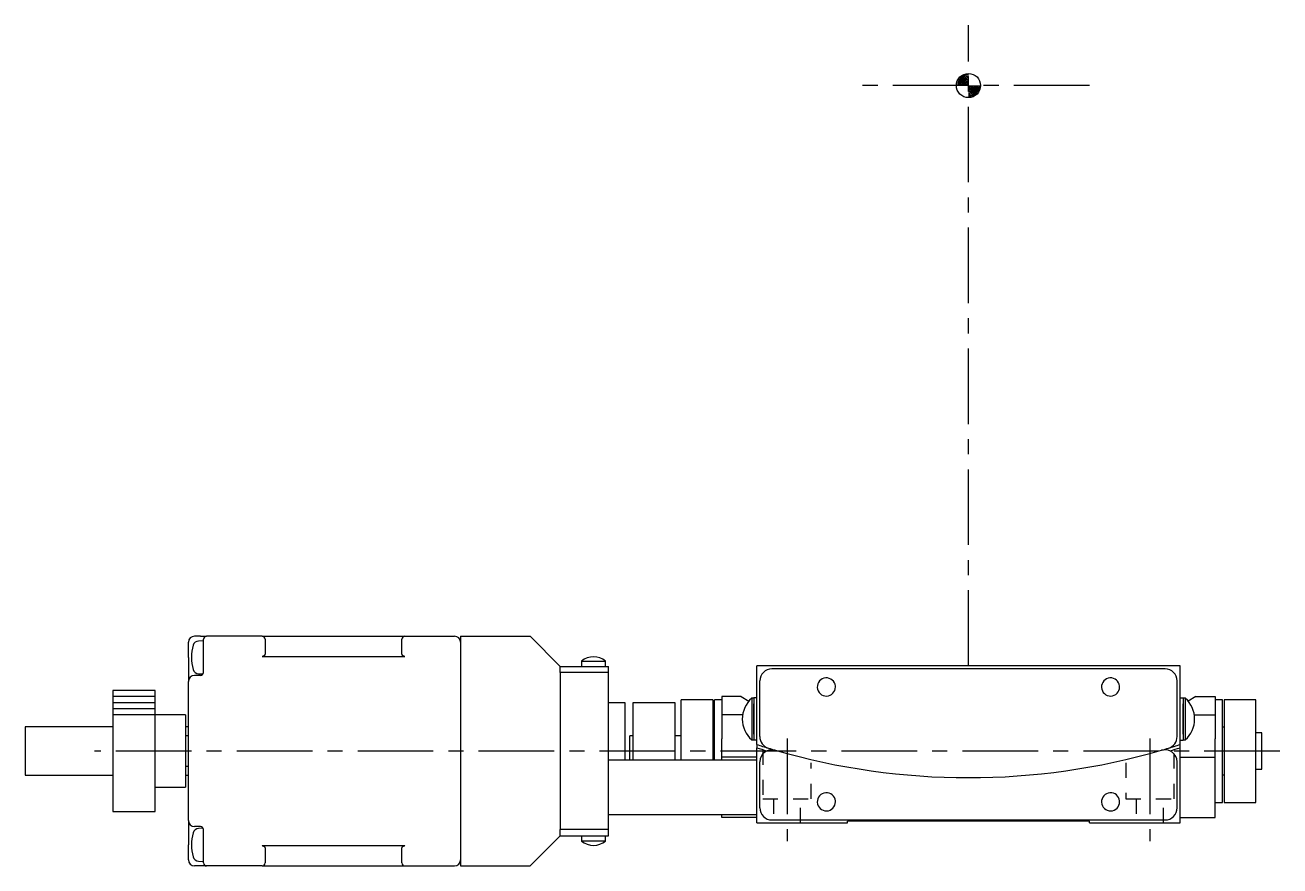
# Model space of a CAD drawing. Extents: x 31 to 595, y 17 to 364.
# Drawn here: x 85.3 to 292.7, y 53.5 to 192.6 of the extents above; entities that cross this region are included whole.
import ezdxf

# ---------------------------------------------------------------- set-up
doc = ezdxf.new("R2010")
doc.units = 0
doc.header["$LTSCALE"] = 10
doc.linetypes.add('CENTER', pattern=[2, 1.25, -0.25, 0.25, -0.25])
doc.linetypes.add('DOT', pattern=[0.5, 0.25, -0.25])
for name, color, linetype in [('1', 7, 'CONTINUOUS'), ('11', 7, 'CONTINUOUS'), ('2', 7, 'CONTINUOUS')]:
    doc.layers.add(name, color=color, linetype=linetype)

msp = doc.modelspace()

# ---------------------------------------------------------------- linework, layer by layer
at = {"layer": '1', "color": 7, "linetype": 'CONTINUOUS'}
for p, q in [((114.249999, 91.5), (113.249999, 91.5)), ((114.249999, 91.5), (115.249999, 91.5)), ((124.449999, 91.5), (115.249999, 91.5)), ((124.449999, 91.5), (148.049999, 91.5)), ((148.049999, 91.5), (156.249999, 91.5)), ((157.249999, 91.5), (157.249999, 53.5)), ((157.249999, 91.5), (168.749999, 91.5)), ((173.749999, 86.5), (168.749999, 91.5)), ((112.249999, 88), (112.249999, 90.5)), ((114.749999, 90.75), (113.946275, 90.707879)), ((114.749999, 89.5), (114.749999, 91)), ((114.749999, 85.414214), (114.749999, 89.5)), ((124.949999, 91), (124.949999, 89.5)), ((124.949999, 89.5), (124.949999, 88.648232)), ((147.549999, 89.5), (147.549999, 91)), ((147.549999, 88.648232), (147.549999, 89.5)), ((112.249999, 88), (112.249999, 84)), ((124.474533, 88.148835), (124.449999, 88.148232)), ((124.449999, 88.148232), (148.049999, 88.148232)), ((124.499008, 88.15064), (124.474533, 88.148835)), ((124.523364, 88.153644), (124.499008, 88.15064)), ((124.547544, 88.15784), (124.523364, 88.153644)), ((124.571489, 88.163217), (124.547544, 88.15784)), ((124.595141, 88.169762), (124.571489, 88.163217)), ((124.618444, 88.17746), (124.595141, 88.169762)), ((124.641341, 88.186293), (124.618444, 88.17746)), ((124.663777, 88.196238), (124.641341, 88.186293)), ((124.685697, 88.207272), (124.663777, 88.196238)), ((124.70705, 88.219368), (124.685697, 88.207272)), ((124.727784, 88.232497), (124.70705, 88.219368)), ((124.747849, 88.246629), (124.727784, 88.232497)), ((124.767196, 88.261727), (124.747849, 88.246629)), ((124.785778, 88.277757), (124.767196, 88.261727)), ((124.803552, 88.294679), (124.785778, 88.277757)), ((124.820475, 88.312453), (124.803552, 88.294679)), ((124.836504, 88.331036), (124.820475, 88.312453)), ((124.851603, 88.350383), (124.836504, 88.331036)), ((124.865734, 88.370447), (124.851603, 88.350383)), ((124.878863, 88.391181), (124.865734, 88.370447)), ((124.89096, 88.412534), (124.878863, 88.391181)), ((124.901994, 88.434455), (124.89096, 88.412534)), ((124.911939, 88.456891), (124.901994, 88.434455)), ((124.920771, 88.479787), (124.911939, 88.456891)), ((124.928469, 88.50309), (124.920771, 88.479787)), ((124.935015, 88.526742), (124.928469, 88.50309)), ((124.940392, 88.550687), (124.935015, 88.526742)), ((124.944587, 88.574867), (124.940392, 88.550687)), ((124.947591, 88.599224), (124.944587, 88.574867)), ((124.949397, 88.623698), (124.947591, 88.599224)), ((124.949999, 88.648232), (124.949397, 88.623698)), ((147.550601, 88.623698), (147.549999, 88.648232)), ((147.552407, 88.599224), (147.550601, 88.623698)), ((147.555411, 88.574867), (147.552407, 88.599224)), ((147.559606, 88.550687), (147.555411, 88.574867)), ((147.564983, 88.526742), (147.559606, 88.550687)), ((147.571529, 88.50309), (147.564983, 88.526742)), ((147.579227, 88.479787), (147.571529, 88.50309)), ((147.588059, 88.456891), (147.579227, 88.479787)), ((147.598004, 88.434455), (147.588059, 88.456891)), ((147.609038, 88.412534), (147.598004, 88.434455)), ((147.621135, 88.391181), (147.609038, 88.412534)), ((147.634264, 88.370447), (147.621135, 88.391181)), ((147.648395, 88.350383), (147.634264, 88.370447)), ((147.663494, 88.331036), (147.648395, 88.350383)), ((147.679523, 88.312453), (147.663494, 88.331036)), ((147.696446, 88.294679), (147.679523, 88.312453)), ((147.714219, 88.277757), (147.696446, 88.294679)), ((147.732802, 88.261727), (147.714219, 88.277757)), ((147.752149, 88.246629), (147.732802, 88.261727)), ((147.772214, 88.232497), (147.752149, 88.246629)), ((147.792948, 88.219368), (147.772214, 88.232497)), ((147.814301, 88.207272), (147.792948, 88.219368)), ((147.836221, 88.196238), (147.814301, 88.207272)), ((147.858657, 88.186293), (147.836221, 88.196238)), ((147.881554, 88.17746), (147.858657, 88.186293)), ((147.904857, 88.169762), (147.881554, 88.17746)), ((147.928509, 88.163217), (147.904857, 88.169762)), ((147.952454, 88.15784), (147.928509, 88.163217)), ((147.976634, 88.153644), (147.952454, 88.15784)), ((148.00099, 88.15064), (147.976634, 88.153644)), ((148.025465, 88.148835), (148.00099, 88.15064)), ((148.049999, 88.148232), (148.025465, 88.148835)), ((177.249999, 87.397999), (177.249999, 86.5)), ((177.250002, 87.397999), (181.249999, 87.397999)), ((181.249999, 86.5), (181.249999, 87.397999)), ((113.946275, 85.292121), (114.684962, 85.253408)), ((173.749999, 85.5), (173.749999, 86.5)), ((173.749999, 86.5), (181.749999, 86.5)), ((173.749999, 85.5), (173.749999, 59.5)), ((181.749999, 85.5), (173.749999, 85.5)), ((181.749999, 85.5), (181.749999, 86.5)), ((181.749999, 59.5), (181.749999, 85.5)), ((206.249999, 73.580506), (206.249999, 86.6)), ((276.249999, 86.6), (206.249999, 86.6)), ((273.749999, 86.1), (208.749999, 86.1)), ((276.249999, 73.580506), (276.249999, 86.6)), ((112.249999, 61), (112.249999, 84)), ((114.249999, 85), (113.249999, 85)), ((206.749999, 74.896704), (206.749999, 84.1)), ((275.749999, 74.896704), (275.749999, 84.1)), ((99.749999, 82.5), (99.749999, 62.5)), ((106.749999, 82.5), (99.749999, 82.5)), ((106.749999, 62.5), (106.749999, 82.5)), ((193.749999, 71), (193.749999, 81)), ((198.949999, 81), (193.749999, 81)), ((198.949999, 81), (198.949999, 71)), ((199.249999, 71), (199.249999, 81)), ((200.449999, 81), (199.249999, 81)), ((203.651923, 81.5), (200.449999, 81.5)), ((200.449999, 81.5), (200.449999, 78.5)), ((203.651923, 81.5), (204.936405, 80.758404)), ((205.75, 81.239457), (205.407386, 81.239457)), ((205.407386, 81.239457), (205.407386, 74.339457)), ((206.249999, 81.298001), (205.75, 81.298001)), ((205.75, 81.298001), (205.75, 81.289459)), ((205.75, 81.298001), (205.75, 81.289459)), ((206.25, 81.289459), (205.75, 81.289459)), ((205.75, 81.289459), (205.75, 74.289459)), ((205.75, 81.289459), (205.75, 81.239457)), ((205.75, 81.239457), (205.75, 80.289459)), ((205.75, 81.239457), (205.75, 74.339457)), ((276.249998, 81.289459), (276.749998, 81.289459)), ((276.249999, 81.298001), (276.749998, 81.298001)), ((276.749998, 81.298001), (276.749998, 81.289459)), ((276.749998, 81.298001), (276.749998, 81.289459)), ((276.749998, 81.289459), (276.749998, 74.289459)), ((276.749998, 81.289459), (276.749998, 81.239457)), ((276.749998, 81.239457), (276.749998, 80.289459)), ((277.092612, 81.239457), (276.749998, 81.239457)), ((276.749998, 81.239457), (276.749998, 74.339457)), ((277.092612, 81.239457), (277.092612, 74.339457)), ((278.848075, 81.5), (277.563593, 80.758404)), ((278.848075, 81.5), (282.049999, 81.5)), ((282.049999, 81.5), (282.049999, 78.5)), ((283.249999, 81), (282.049999, 81)), ((283.249999, 64), (283.249999, 81)), ((283.549999, 81), (283.549999, 64)), ((288.749999, 81), (283.549999, 81)), ((288.749999, 64), (288.749999, 81)), ((184.499999, 80.5), (181.749999, 80.5)), ((184.499999, 71), (184.499999, 80.5)), ((185.749999, 80.5), (185.749999, 71)), ((192.749999, 80.5), (185.749999, 80.5)), ((192.749999, 71), (192.749999, 80.5)), ((205.75, 77.889459), (205.75, 80.289459)), ((276.749998, 77.889459), (276.749998, 80.289459)), ((111.749999, 78.5), (106.749999, 78.5)), ((111.749999, 78.5), (111.749999, 66.5)), ((200.449999, 78.5), (200.449999, 74.5)), ((203.905209, 78.5), (200.449999, 78.5)), ((205.75, 75.289459), (205.75, 77.889459)), ((276.749998, 75.289459), (276.749998, 77.889459)), ((278.594789, 78.5), (282.049999, 78.5)), ((282.049999, 78.5), (282.049999, 74.5)), ((85.250001, 76.5), (85.250001, 72.5)), ((99.749999, 76.5), (85.250001, 76.5)), ((112.249999, 76.5), (111.749999, 76.5)), ((112.249999, 75), (111.749999, 75)), ((185.249999, 72.5), (185.249999, 75)), ((185.749999, 75), (185.249999, 75)), ((193.749999, 75), (192.749999, 75)), ((199.249999, 76.45), (198.949999, 76.45)), ((205.75, 75.289459), (205.75, 74.339457)), ((276.749998, 75.289459), (276.749998, 74.339457)), ((283.549999, 76.45), (283.249999, 76.45)), ((289.749999, 75.5), (288.749999, 75.5)), ((289.749999, 72.5), (289.749999, 75.5)), ((200.449999, 71.5), (200.449999, 74.5)), ((205.407386, 74.339457), (205.75, 74.339457)), ((205.75, 74.339457), (205.75, 74.289459)), ((206.25, 74.289459), (205.75, 74.289459)), ((206.249999, 73.580506), (206.249999, 73.055488)), ((206.249999, 60.6), (206.249999, 73.055488)), ((276.249998, 74.289459), (276.749998, 74.289459)), ((276.249999, 73.055488), (276.249999, 73.580507)), ((276.249999, 60.6), (276.249999, 73.055488)), ((276.749998, 74.339457), (276.749998, 74.289459)), ((276.749998, 74.339457), (277.092612, 74.339457)), ((282.049999, 71.5), (282.049999, 74.5)), ((85.250001, 72.5), (85.250001, 68.5)), ((206.249999, 71), (181.749999, 71)), ((185.249999, 71), (185.249999, 72.5)), ((206.249999, 71.5), (200.449999, 71.5)), ((200.449999, 71), (200.449999, 71.5)), ((206.749999, 63.1), (206.749999, 70.72507)), ((275.749999, 63.1), (275.749999, 70.72507)), ((276.249999, 71.5), (282.049999, 71.5)), ((282.049999, 61.5), (282.049999, 71.5)), ((289.749999, 69.5), (289.749999, 72.5)), ((85.250001, 68.5), (99.749999, 68.5)), ((111.749999, 70), (112.249999, 70)), ((111.749999, 68.5), (112.249999, 68.5)), ((283.249999, 68.55), (283.549999, 68.55)), ((288.749999, 69.5), (289.749999, 69.5)), ((106.749999, 66.5), (111.749999, 66.5)), ((99.749999, 62.5), (106.749999, 62.5)), ((282.049999, 64), (283.249999, 64)), ((283.549999, 64), (288.749999, 64)), ((112.249999, 61), (112.249999, 57)), ((181.749999, 62), (206.249999, 62)), ((200.449999, 61.5), (200.449999, 62)), ((206.249999, 61.5), (200.449999, 61.5)), ((206.249999, 60.6), (221.249999, 60.6)), ((208.749999, 61.1), (273.749999, 61.1)), ((261.249999, 60.9), (221.249999, 60.9)), ((221.249999, 60.6), (221.249999, 60.9)), ((261.249999, 60.6), (261.249999, 60.9)), ((261.249999, 60.6), (276.249999, 60.6)), ((276.249999, 61.5), (282.049999, 61.5)), ((114.249999, 60), (113.249999, 60)), ((114.684962, 59.746592), (113.946275, 59.707879)), ((114.749999, 55.5), (114.749999, 59.585786)), ((168.749999, 53.5), (173.749999, 58.5)), ((181.749999, 59.5), (173.749999, 59.5)), ((173.749999, 58.5), (173.749999, 59.5)), ((173.749999, 58.5), (181.749999, 58.5)), ((177.249999, 58.5), (177.249999, 57.602001)), ((181.249999, 57.602001), (181.249999, 58.5)), ((181.749999, 58.5), (181.749999, 59.5)), ((112.249999, 54.5), (112.249999, 57)), ((124.449999, 56.851768), (148.049999, 56.851768)), ((124.449999, 56.851768), (124.474533, 56.851165)), ((124.474533, 56.851165), (124.499008, 56.84936)), ((124.499008, 56.84936), (124.523364, 56.846356)), ((124.523364, 56.846356), (124.547544, 56.84216)), ((124.547544, 56.84216), (124.571489, 56.836783)), ((124.571489, 56.836783), (124.595141, 56.830238)), ((124.595141, 56.830238), (124.618444, 56.82254)), ((124.618444, 56.82254), (124.641341, 56.813707)), ((124.641341, 56.813707), (124.663777, 56.803762)), ((124.663777, 56.803762), (124.685697, 56.792728)), ((124.685697, 56.792728), (124.70705, 56.780632)), ((124.70705, 56.780632), (124.727784, 56.767503)), ((124.727784, 56.767503), (124.747849, 56.753371)), ((124.747849, 56.753371), (124.767196, 56.738273)), ((124.767196, 56.738273), (124.785778, 56.722243)), ((124.785778, 56.722243), (124.803552, 56.705321)), ((124.803552, 56.705321), (124.820475, 56.687547)), ((124.820475, 56.687547), (124.836504, 56.668964)), ((124.836504, 56.668964), (124.851603, 56.649617)), ((124.851603, 56.649617), (124.865734, 56.629553)), ((124.865734, 56.629553), (124.878863, 56.608819)), ((124.878863, 56.608819), (124.89096, 56.587466)), ((124.89096, 56.587466), (124.901994, 56.565545)), ((124.901994, 56.565545), (124.911939, 56.543109)), ((124.911939, 56.543109), (124.920771, 56.520213)), ((124.920771, 56.520213), (124.928469, 56.49691)), ((124.928469, 56.49691), (124.935015, 56.473258)), ((124.935015, 56.473258), (124.940392, 56.449313)), ((124.940392, 56.449313), (124.944587, 56.425133)), ((124.944587, 56.425133), (124.947591, 56.400776)), ((124.947591, 56.400776), (124.949397, 56.376302)), ((124.949397, 56.376302), (124.949999, 56.351768)), ((124.949999, 56.351768), (124.949999, 55.5)), ((147.549999, 56.351768), (147.550601, 56.376302)), ((147.549999, 55.5), (147.549999, 56.351768)), ((147.550601, 56.376302), (147.552407, 56.400776)), ((147.552407, 56.400776), (147.555411, 56.425133)), ((147.555411, 56.425133), (147.559606, 56.449313)), ((147.559606, 56.449313), (147.564983, 56.473258)), ((147.564983, 56.473258), (147.571529, 56.49691)), ((147.571529, 56.49691), (147.579227, 56.520213)), ((147.579227, 56.520213), (147.588059, 56.543109)), ((147.588059, 56.543109), (147.598004, 56.565545)), ((147.598004, 56.565545), (147.609038, 56.587466)), ((147.609038, 56.587466), (147.621135, 56.608819)), ((147.621135, 56.608819), (147.634264, 56.629553)), ((147.634264, 56.629553), (147.648395, 56.649617)), ((147.648395, 56.649617), (147.663494, 56.668964)), ((147.663494, 56.668964), (147.679523, 56.687547)), ((147.679523, 56.687547), (147.696446, 56.705321)), ((147.696446, 56.705321), (147.714219, 56.722243)), ((147.714219, 56.722243), (147.732802, 56.738273)), ((147.732802, 56.738273), (147.752149, 56.753371)), ((147.752149, 56.753371), (147.772214, 56.767503)), ((147.772214, 56.767503), (147.792948, 56.780632)), ((147.792948, 56.780632), (147.814301, 56.792728)), ((147.814301, 56.792728), (147.836221, 56.803762)), ((147.836221, 56.803762), (147.858657, 56.813707)), ((147.858657, 56.813707), (147.881554, 56.82254)), ((147.881554, 56.82254), (147.904857, 56.830238)), ((147.904857, 56.830238), (147.928509, 56.836783)), ((147.928509, 56.836783), (147.952454, 56.84216)), ((147.952454, 56.84216), (147.976634, 56.846356)), ((147.976634, 56.846356), (148.00099, 56.84936)), ((148.00099, 56.84936), (148.025465, 56.851165)), ((148.025465, 56.851165), (148.049999, 56.851768)), ((181.249999, 57.602001), (177.25011, 57.602001)), ((113.946275, 54.292121), (114.749999, 54.25)), ((114.749999, 54), (114.749999, 55.5)), ((124.949999, 55.5), (124.949999, 54)), ((147.549999, 54), (147.549999, 55.5)), ((114.249999, 53.5), (113.249999, 53.5)), ((115.249999, 53.5), (114.249999, 53.5)), ((124.449999, 53.5), (115.249999, 53.5)), ((124.449999, 53.5), (148.049999, 53.5)), ((148.049999, 53.5), (156.249999, 53.5)), ((157.249999, 53.5), (168.749999, 53.5))]:
    msp.add_line(p, q, dxfattribs=at)
at = {"layer": '1', "color": 4, "linetype": 'DOT'}
for p, q in [((207.249999, 72.740763), (207.249999, 64.6)), ((275.249999, 64.6), (275.249999, 72.740999)), ((215.249999, 64.6), (215.249999, 70.577681)), ((267.249999, 70.577875), (267.249999, 64.6)), ((207.249999, 64.6), (215.249999, 64.6)), ((208.999999, 64.6), (208.999999, 60.6)), ((213.499999, 60.6), (213.499999, 64.6)), ((267.249999, 64.6), (275.249999, 64.6)), ((268.999999, 64.6), (268.999999, 60.6)), ((273.499999, 60.6), (273.499999, 64.6))]:
    msp.add_line(p, q, dxfattribs=at)
at = {"layer": '1', "color": 7, "linetype": 'CONTINUOUS'}
msp.add_circle((241.249999, 182.6), 2, dxfattribs=at)
for centre, radius, start, end in [((241.249999, 182.6), 1.8, 90, 180), ((241.249999, 182.6), 1.6, 90, 180), ((241.249999, 182.6), 1.4, 90, 179.999955), ((241.249999, 182.6), 1.2, 90, 179.99997), ((241.249999, 182.6), 1, 90, 179.999964), ((241.249997, 182.600002), 0.799999, 89.999799, 180.000086), ((241.249999, 182.6), 0.6, 89.99994, 180), ((241.249999, 182.6), 0.4, 90, 180), ((241.249999, 182.6), 0.2, 90, 180), ((241.249999, 182.6), 0.6, 269.99994, 0), ((241.249999, 182.6), 1.8, 270, 0), ((241.249999, 182.6), 1.6, 270, 0), ((241.249999, 182.6), 0.4, 270, 0), ((241.249999, 182.6), 0.2, 270, 0), ((241.249999, 182.6), 1.2, 270, 359.99997), ((241.249999, 182.6), 1.4, 270, 359.999955), ((241.249999, 182.6), 1, 270, 359.999964), ((241.249997, 182.600002), 0.799999, 270.000201, 359.999914), ((113.249999, 90.5), 1, 90, 180), ((115.249999, 91), 0.5, 90, 180), ((124.449999, 91), 0.5, 0, 90), ((148.049999, 91), 0.5, 90, 180), ((156.249999, 90.5), 1, 0, 90), ((119.749999, 88), 7, 163.448632, 196.551368), ((113.998611, 89.709249), 1, 92.999972, 163.448664), ((179.249999, 84.9), 3.2, 51.317813, 128.682187), ((113.998611, 86.290751), 1, 196.551336, 267.000028), ((114.249999, 85.5), 0.5, 270, 0), ((208.749999, 84.1), 2, 90, 180), ((273.749999, 84.1), 2, 0, 90), ((113.249999, 84), 1, 90, 180), ((217.749999, 83.1), 1.5, 5.674666, 0), ((217.749999, 83.1), 1.5, 0, 5.674666), ((264.749999, 83.1), 1.5, 5.674666, 0), ((264.749999, 83.1), 1.5, 0, 5.674666), ((208.45, 77.789457), 4.6, 131.409622, 228.590378), ((274.049998, 77.789457), 4.6, 0, 48.590378), ((274.049998, 77.789457), 4.6, 311.409622, 0), ((208.749999, 74.896704), 2, 180, 253.208553), ((273.749999, 74.896704), 2, 286.791447, 0), ((241.249999, 182.6), 114.5, 252.20111, 253.208553), ((241.249999, 182.6), 115, 252.281068, 253.146426), ((208.749999, 70.72507), 2, 73.801262, 180), ((241.249999, 182.6), 114.5, 253.208553, 253.801262), ((241.249999, 182.6), 114.5, 253.801262, 286.198738), ((241.249999, 182.6), 114.5, 253.801262, 286.198738), ((241.249999, 182.6), 114.5, 286.198738, 286.791447), ((273.749999, 70.72507), 2, 0, 106.198738), ((241.249999, 182.6), 114.5, 286.791447, 287.79889), ((241.249999, 182.6), 115, 286.853574, 287.718932), ((217.749999, 64.1), 1.5, 5.674666, 0), ((264.749999, 64.1), 1.5, 5.674666, 0), ((208.749999, 63.1), 2, 180, 270), ((217.749999, 64.1), 1.5, 0, 5.674666), ((264.749999, 64.1), 1.5, 0, 5.674666), ((273.749999, 63.1), 2, 270, 0), ((113.249999, 61), 1, 180, 270), ((119.749999, 57), 7, 163.448632, 196.551368), ((113.998611, 58.709249), 1, 92.999972, 163.448664), ((114.249999, 59.5), 0.5, 0, 90), ((179.249999, 60.1), 3.2, 231.317813, 308.682187), ((113.249999, 54.5), 1, 180, 270), ((113.998611, 55.290751), 1, 196.551336, 267.000028), ((115.249999, 54), 0.5, 180, 270), ((124.449999, 54), 0.5, 270, 0), ((148.049999, 54), 0.5, 180, 270), ((156.249999, 54.5), 1, 270, 0)]:
    msp.add_arc(centre, radius, start, end, dxfattribs=at)
at = {"layer": '11', "color": 4, "linetype": 'CENTER'}
for p, q in [((241.249999, 86.6), (241.249999, 192.6)), ((261.249999, 182.6), (221.249999, 182.6)), ((211.249999, 74.581983), (211.249999, 57.6)), ((271.249999, 74.581983), (271.249999, 57.6)), ((292.749999, 72.5), (96.749999, 72.5))]:
    msp.add_line(p, q, dxfattribs=at)
at = {"layer": '2', "color": 4, "linetype": 'CONTINUOUS'}
for p, q in [((106.749999, 81.5), (99.749999, 81.5)), ((106.749999, 80.5), (99.749999, 80.5)), ((106.749999, 79.5), (99.749999, 79.5)), ((106.749999, 78.5), (99.749999, 78.5))]:
    msp.add_line(p, q, dxfattribs=at)

doc.saveas('drawing.dxf')
